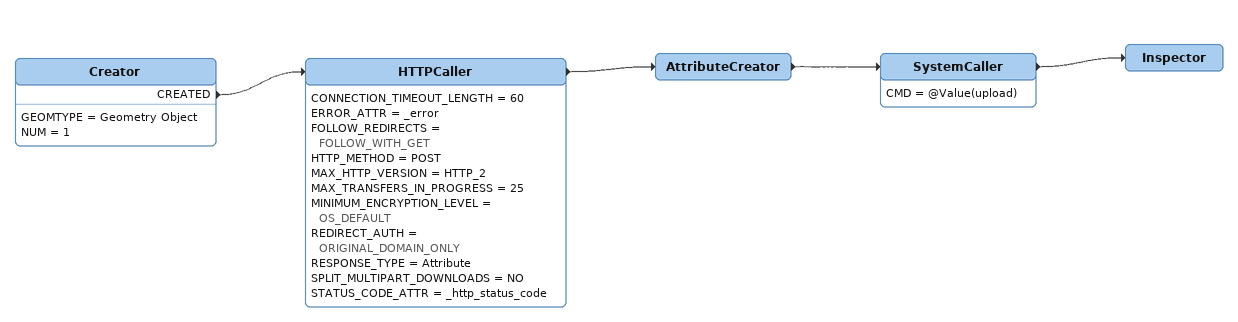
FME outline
Creator
    GEOMTYPE = Geometry Object
    NUM = 1
    CREATED -> HTTPCaller
HTTPCaller
    CONNECTION_TIMEOUT_LENGTH = 60
    ERROR_ATTR = _error
    FOLLOW_REDIRECTS = FOLLOW_WITH_GET
    HTTP_METHOD = POST
    MAX_HTTP_VERSION = HTTP_2
    MAX_TRANSFERS_IN_PROGRESS = 25
    MINIMUM_ENCRYPTION_LEVEL = OS_DEFAULT
    REDIRECT_AUTH = ORIGINAL_DOMAIN_ONLY
    RESPONSE_TYPE = Attribute
    SPLIT_MULTIPART_DOWNLOADS = NO
    STATUS_CODE_ATTR = _http_status_code
    -> AttributeCreator
AttributeCreator
    -> SystemCaller
SystemCaller
    CMD = @Value(upload)
    -> Inspector
Inspector
